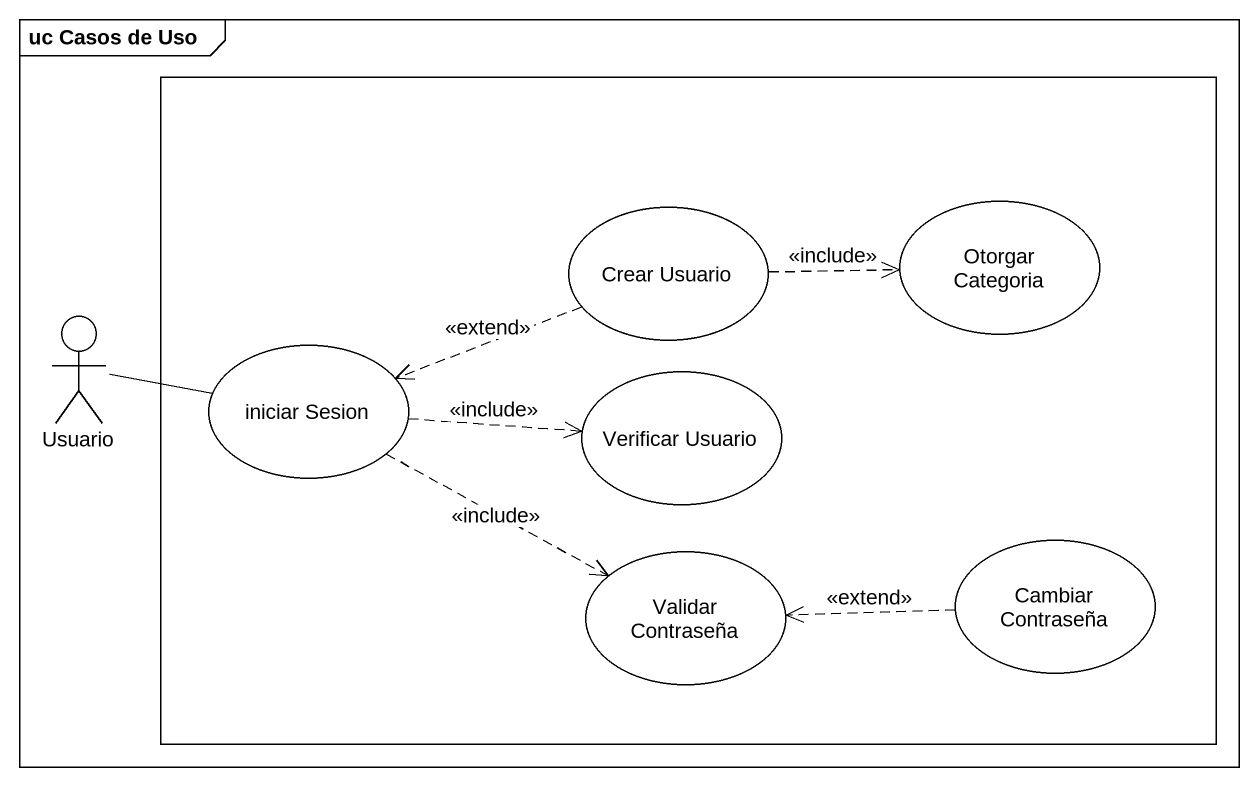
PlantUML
@startuml
mainframe uc Casos de Uso
rectangle " " as rectangle1 {
  usecase "Crear Usuario" as Crear_Usuario
  usecase "Otorgar Categoria" as Otorgar_Categoria
  usecase "iniciar Sesion" as iniciar_Sesion
  usecase "Verificar Usuario" as Verificar_Usuario
  usecase "Validar Contraseña" as Validar_Contraseña
  usecase "Cambiar Contraseña" as Cambiar_Contraseña
}
actor Usuario
Crear_Usuario .right.> Otorgar_Categoria : <<include>>
Crear_Usuario .left.> iniciar_Sesion : <<extend>>
Usuario -right- iniciar_Sesion
iniciar_Sesion .right.> Verificar_Usuario : <<include>>
iniciar_Sesion .right.> Validar_Contraseña : <<include>>
Cambiar_Contraseña .left.> Validar_Contraseña : <<extend>>
@enduml
